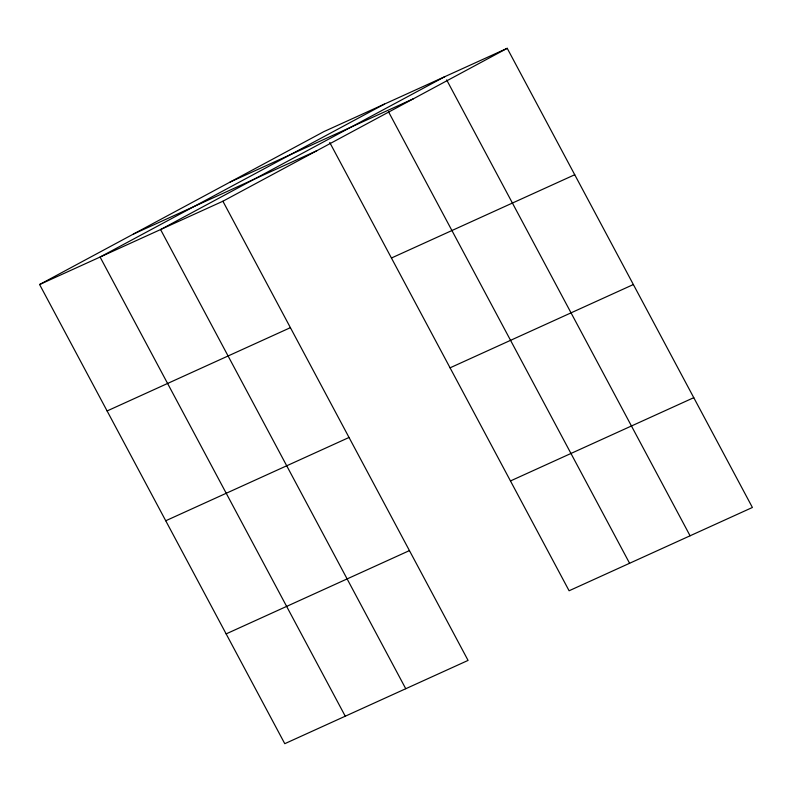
<?xml version="1.0" encoding="UTF-8"?>
<svg xmlns="http://www.w3.org/2000/svg" width="792" height="792" viewBox="0 0 792 792"><rect width="100%" height="100%" fill="white"/><g stroke="black" fill="none" stroke-linecap="round" stroke-linejoin="round"><path stroke-width="1.19" d="M39.6 284.526L222.899 201.237L468.072 660.409L284.773 743.688L39.6 284.526L323.928 131.591L507.227 48.312L752.4 507.474L569.101 590.763L329.749 142.491M384.417 104.108L100.089 257.044L345.262 716.206M444.906 76.626L160.578 229.561L405.752 688.723M222.899 201.237L507.227 48.312M230.096 182.061L413.404 98.772M133.432 234.056L316.731 150.767M391.436 258.014L574.735 174.735M107.108 410.949L290.407 327.66M450.064 367.825L633.362 284.536M165.736 520.76L349.034 437.471M510.474 480.952L693.772 397.673M226.146 633.887L409.444 550.598M446.648 79.893L690.079 535.788M388.496 111.741L629.591 563.28"/></g></svg>
